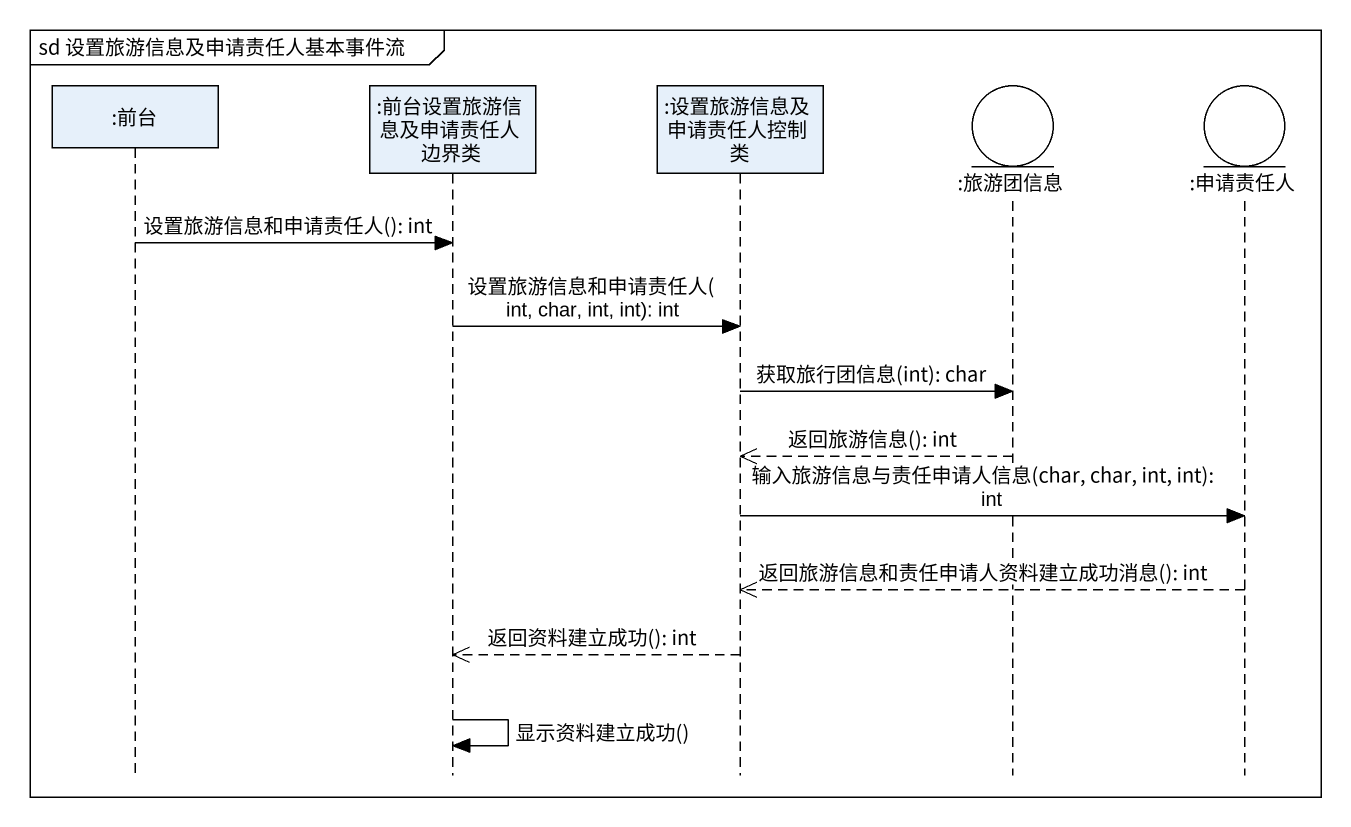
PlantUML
@startuml
mainframe sd 设置旅游信息及申请责任人基本事件流
hide footbox
participant ":前台" as 前台
participant ":前台设置旅游信息及申请责任人边界类" as 前台设置旅游信息及申请责任人边界类
participant ":设置旅游信息及申请责任人控制类" as 设置旅游信息及申请责任人控制类
entity ":旅游团信息" as 旅游团信息
entity ":申请责任人" as 申请责任人

前台 -> 前台设置旅游信息及申请责任人边界类 : 设置旅游信息和申请责任人(): int
前台设置旅游信息及申请责任人边界类 -> 设置旅游信息及申请责任人控制类 : 设置旅游信息和申请责任人(int, char, int, int): int
设置旅游信息及申请责任人控制类 -> 旅游团信息 : 获取旅行团信息(int): char
旅游团信息 -->> 设置旅游信息及申请责任人控制类 : 返回旅游信息(): int
设置旅游信息及申请责任人控制类 -> 申请责任人 : 输入旅游信息与责任申请人信息(char, char, int, int): int
申请责任人 -->> 设置旅游信息及申请责任人控制类 : 返回旅游信息和责任申请人资料建立成功消息(): int
设置旅游信息及申请责任人控制类 -->> 前台设置旅游信息及申请责任人边界类 : 返回资料建立成功(): int
前台设置旅游信息及申请责任人边界类 -> 前台设置旅游信息及申请责任人边界类 : 显示资料建立成功()
@enduml
